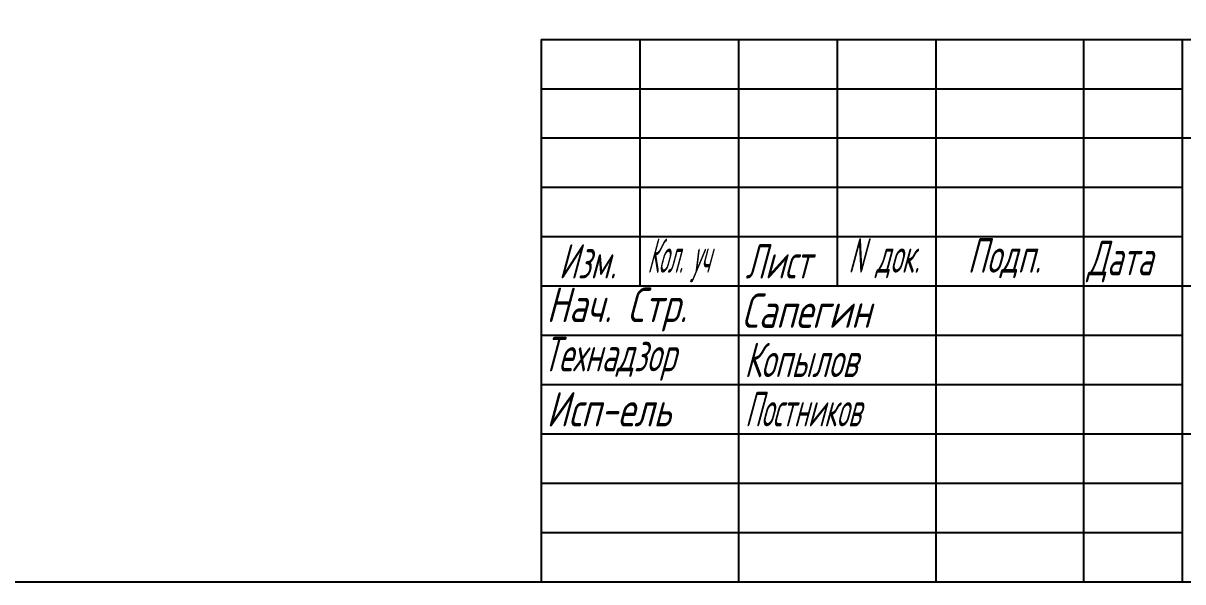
# Model space of a CAD drawing. Header units: millimetres. Extents: x 6735 to 13224, y -12144 to -9633.
# Drawn here: x 12257.4 to 12733.6, y -11014.6 to -10785.2 of the extents above; entities that cross this region are included whole.
import ezdxf
from ezdxf import colors
from ezdxf.entities.mleader import LeaderData, LeaderLine
from ezdxf.math import Vec2, Vec3

# ---------------------------------------------------------------- set-up
doc = ezdxf.new("R2010")
doc.units = ezdxf.units.MM
doc.layers.add('Линия выноска', color=137, linetype='Continuous', lineweight=25)
doc.layers.add('Рамка толстая', color=7, linetype='Continuous', lineweight=60)
doc.styles.add('Simplex', font='simplex.shx', dxfattribs={"width": 0.7, "oblique": 15})

# ---------------------------------------------------------------- blocks, each defined once
blk = doc.blocks.new('_Integral')
at = {"color": 0, "linetype": 'ByBlock', "lineweight": -2}
for centre, start, end in [((0.445, -0.091), 102, 168), ((-0.445, 0.091), 282, 348)]:
    blk.add_arc(centre, 0.454, start, end, dxfattribs=at)

msp = doc.modelspace()

# ---------------------------------------------------------------- linework, layer by layer
at = {"color": 18, "lineweight": -2, "true_color": 0x000000}
for p, q in [((12470.13048, -10791.8418), (13219.38048, -10791.8418)), ((12470.13048, -10791.8418), (12470.13048, -11014.5918)), ((12510.63048, -10791.8418), (12510.63048, -10893.0918)), ((12551.13048, -10791.8418), (12551.13048, -11014.5918)), ((12591.63048, -10791.8418), (12591.63048, -10893.0918)), ((12632.13048, -10791.8418), (12632.13048, -11014.5918)), ((12692.88048, -10791.8418), (12692.88048, -11014.5918)), ((12733.38048, -10791.8418), (12733.38048, -11014.5918)), ((12470.13048, -10812.0918), (12733.38048, -10812.0918)), ((12470.13048, -10832.3418), (12733.38048, -10832.3418)), ((12733.38048, -10832.3418), (13219.38048, -10832.3418)), ((12470.13048, -10852.5918), (12733.38048, -10852.5918)), ((12470.13048, -10872.8418), (12733.38048, -10872.8418)), ((12470.13048, -10893.0918), (13219.38048, -10893.0918)), ((12470.13048, -10913.3418), (12733.38048, -10913.3418)), ((12470.13048, -10933.5918), (12733.38048, -10933.5918)), ((12470.13048, -10953.8418), (12733.38048, -10953.8418)), ((12733.38048, -10953.8418), (13219.38048, -10953.8418)), ((12470.13048, -10974.0918), (12733.38048, -10974.0918)), ((12470.13048, -10994.3418), (12733.38048, -10994.3418)), ((12595.00548, -11014.5918), (13219.38048, -11014.5918))]:
    msp.add_line(p, q, dxfattribs=at)
at = {"layer": 'Рамка толстая', "color": 18, "lineweight": -2, "true_color": 0x000000}
msp.add_line((11886.25548, -11014.5918), (13219.38048, -11014.5918), dxfattribs=at)

# ---------------------------------------------------------------- texts
at = {"color": 18, "lineweight": -2, "true_color": 0x000000, "style": 'Simplex', "oblique": 15}
for s, width, p in [('Изм.', 0.6, (12477.33005, -10890.0543)), ('Кол. уч', 0.4, (12513.68442, -10887.6918)), ('Лист', 0.6, (12554.00485, -10890.0543)), ('N', 0.5, (12596.20239, -10887.6918)), ('Подп.', 0.6, (12645.20255, -10887.6918)), ('Дата', 0.6, (12694.40615, -10888.7043)), ('док.', 0.5, (12607.47645, -10887.6918)), ('Нач. Стр.', 0.7, (12472.29048, -10907.9418)), ('Сапегин', 0.7, (12552.38615, -10910.3043)), ('Технадзор', 0.6, (12470.94048, -10928.1918)), ('Копылов', 0.6, (12553.56048, -10930.5543)), ('Исп-ель', 0.7, (12472.29048, -10950.8043)), ('Постников', 0.5, (12553.83048, -10950.8043))]:
    msp.add_text(s, height=14.175, dxfattribs=dict(at, width=width)).set_placement(p)

# ---------------------------------------------------------------- leaders
at = {"layer": 'Линия выноска', "lineweight": 25}
ml = msp.add_multileader_mtext('Standard', dxfattribs=at)
ml.set_content('2227/1-Н1,2227/1-Н2\\Pот п/ст 119/2 (в зд. 2227Д)', color=2, style='Simplex')
ml.set_leader_properties()
ml.set_arrow_properties(name='INTEGRAL')
ml.build(insert=Vec2(0, 0))
ml.multileader.update_dxf_attribs({"text_left_attachment_type": 6, "text_right_attachment_type": 6, "dogleg_length": 0.62405, "arrow_head_size": 9.6})
ctx = ml.context
ctx.base_point, ctx.char_height, ctx.arrow_head_size, ctx.landing_gap_size, ctx.plane_origin = Vec3(12266.82981, -10720.50171), 7.2, 9.6, 4.8, Vec3(12307.73152, -10671.11528)
ctx.left_attachment, ctx.right_attachment = 6, 6
notes = []
notes.append((ctx, [(0, (1, 1, 0), (12266.24078, -10720.50171), (1, 0), 0.58902, [(0, [(12262.45655, -10698.53581)], 0, [])])]))
ctx.mtext.insert, ctx.mtext.flow_direction = Vec3(12271.62981, -10710.90171), 5
for ctx, leaders in notes:
    for number, flags, end, landing, length, lines in leaders:
        leader = LeaderData()
        leader.index, (leader.has_last_leader_line, leader.has_dogleg_vector, leader.attachment_direction) = number, flags
        leader.last_leader_point, leader.dogleg_vector, leader.dogleg_length = Vec3(end), Vec3(landing), length
        for number, points, colour, breaks in lines:
            line = LeaderLine()
            line.index, line.vertices, line.color, line.breaks = number, Vec3.list(points), colors.encode_raw_color(colour), breaks
            leader.lines.append(line)
        ctx.leaders.append(leader)

doc.saveas('drawing.dxf')
